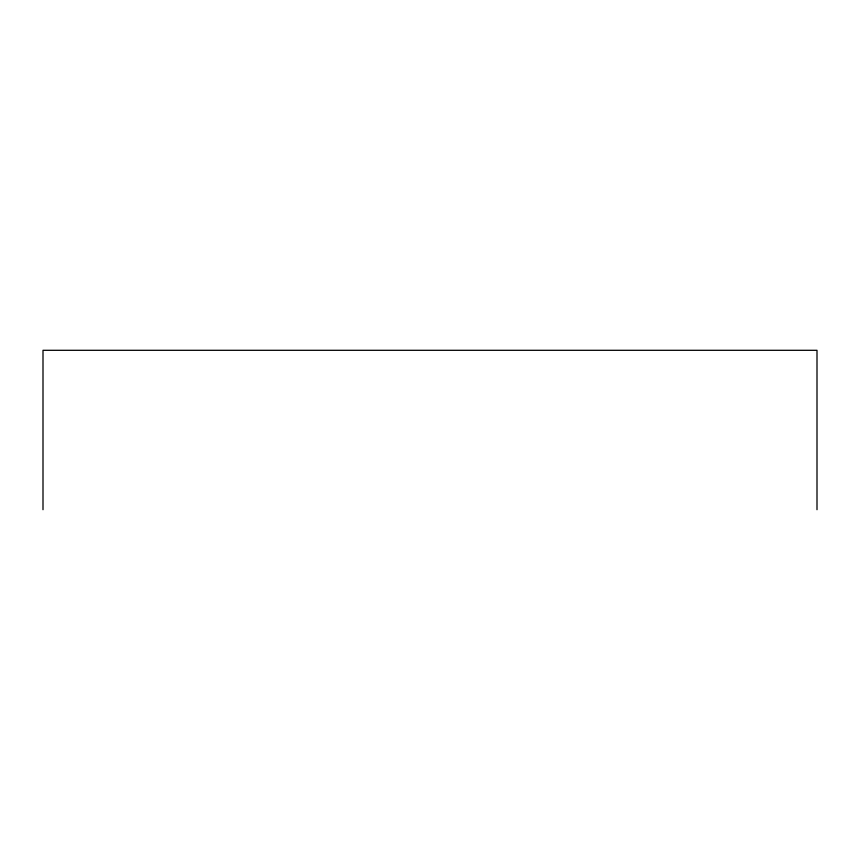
<?xml version="1.0" encoding="UTF-8"?>
<svg xmlns="http://www.w3.org/2000/svg" width="860" height="860" viewBox="0 0 860 860"><rect width="100%" height="100%" fill="white"/><g stroke="black" fill="none" stroke-linecap="round" stroke-linejoin="round"><path stroke-width="1.29" d="M817 509.7L817 350.3L43 350.3L43 509.7"/></g></svg>
